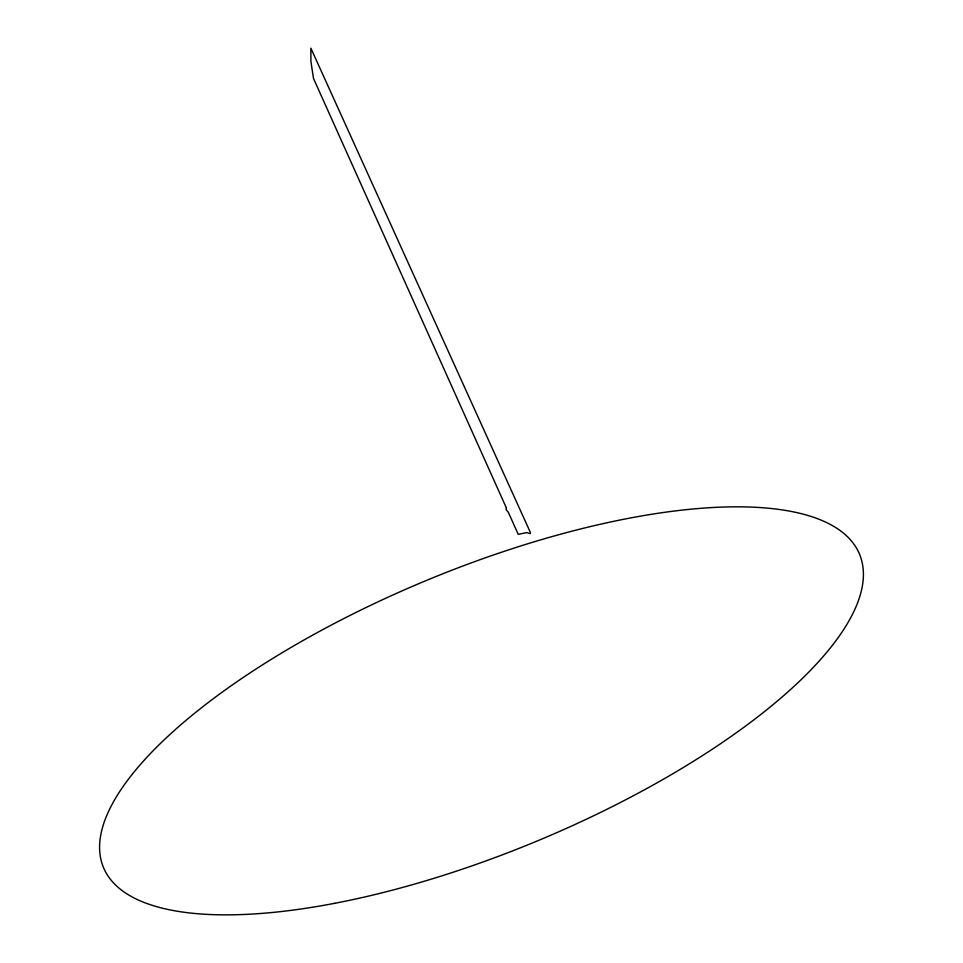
<?xml version="1.0" encoding="UTF-8"?>
<svg xmlns="http://www.w3.org/2000/svg" width="963" height="963" viewBox="0 0 963 963"><rect width="100%" height="100%" fill="white"/><g stroke="black" fill="none" stroke-linecap="round" stroke-linejoin="round"><path stroke-width="1.44" d="M506.382 507.934L506.093 509.547L508.344 512.316L518.25 534.369L526.617 532.611L530.192 533.634L530.42 532.551L310.856 48.15L310.929 61.608L313.493 78.448L506.382 507.934M334.594 903.33A409.191 141.549 -22.5 0 0 860.248 556.036A409.191 141.549 -22.5 0 0 249.682 673.149A409.191 141.549 -22.5 0 0 334.594 903.33"/></g></svg>
